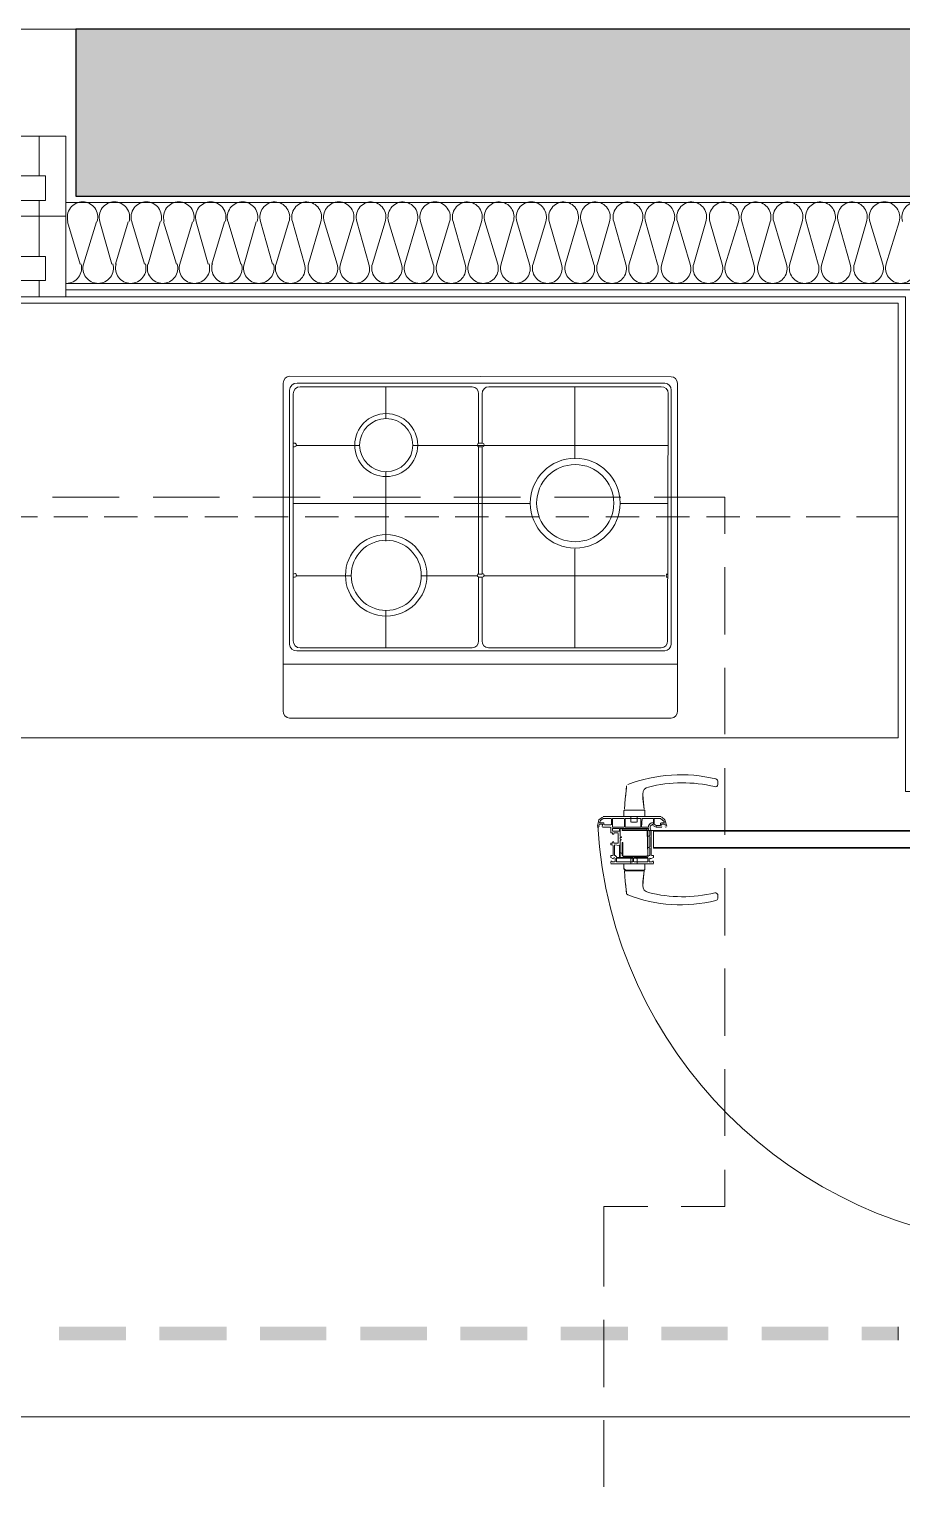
# Model space of a CAD drawing. Header units: millimetres. Extents: x 906 to 41302, y 848 to 28850.
# Drawn here: x 21075 to 22380, y 17522 to 19701 of the extents above; entities that cross this region are included whole.
import ezdxf

# ---------------------------------------------------------------- set-up
doc = ezdxf.new("R2010")
doc.units = ezdxf.units.MM
for name, color, linetype in [('PDF_X-단위세대$및$주동평면도$A-DOOR', 7, 'Continuous'), ('PDF_X-단위세대$및$주동평면도$A-FIN-INSL', 7, 'Continuous'), ('PDF_X-단위세대$및$주동평면도$A-FIN-INSL-HID', 7, 'Continuous'), ('PDF_X-단위세대$및$주동평면도$A-FLOR-FLIN-TYP', 7, 'Continuous'), ('PDF_X-단위세대$및$주동평면도$A-FLOR-FURN-FIX', 7, 'Continuous'), ('PDF_X-단위세대$및$주동평면도$A-ST-AXIS-CEN', 7, 'Continuous'), ('PDF_X-단위세대$및$주동평면도$A-ST-AXIS-CEN-SUB', 7, 'Continuous'), ('PDF_X-단위세대$및$주동평면도$A-ST-CONC', 7, 'Continuous'), ('PDF_X-단위세대$및$주동평면도$A-WALL-DRY', 7, 'Continuous'), ('PDF_X-단위세대$및$주동평면도$A-WIN', 7, 'Continuous')]:
    doc.layers.add(name, color=color, linetype=linetype)
doc.layers.add('PDF_X-단위세대$및$주동평면도$A-FIN-INSL-HAT', color=7, linetype='Continuous', true_color=0x666666)
doc.layers.add('PDF_X-단위세대$및$주동평면도$S-ST-CONC-PAT1', color=7, linetype='Continuous', true_color=0xb7b7b7)

msp = doc.modelspace()

# ---------------------------------------------------------------- linework, layer by layer
at = {"layer": 'PDF_X-단위세대$및$주동평면도$A-DOOR', "lineweight": 9}
for points in [[(21965.7, 18550.5), (21966.8, 18556.8), (21967.8, 18569.5), (21967.8, 18566.4), (21965.7, 18550.5), (21964.7, 18534.6)], [(21924.4, 18509.2), (21926.6, 18518.7), (21931.9, 18523)], [(21931.9, 18523), (21931.9, 18523)], [(22019.7, 18524), (21932.9, 18524)], [(21932.9, 18524), (21932.9, 18524)], [(21932.9, 18523), (21932.9, 18523)], [(21964.7, 18534.6), (21964.7, 18534.6)], [(21964.7, 18534.6), (21964.7, 18534.6)], [(21964.7, 18534.6), (21964.7, 18534.6)], [(21967.8, 18533.5), (21990.1, 18533.5)], [(21974.2, 18515.6), (21974.2, 18524)], [(21983.7, 18524), (21983.7, 18515.6)], [(22019.7, 18524), (22019.7, 18524)], [(22019.7, 18523), (22019.7, 18523)], [(22028.2, 18509.2), (22025, 18518.7), (22020.8, 18523)], [(22020.8, 18523), (22020.8, 18523)], [(21924.4, 18509.2), (21924.4, 18509.2)], [(21924.4, 18508.1), (21926.6, 18508.1)], [(21924.4, 18508.1), (21924.4, 18508.1)], [(21926.6, 18518.7), (21926.6, 18518.7)], [(21931.9, 18510.3), (21931.9, 18512.4), (21927.6, 18512.4), (21926.6, 18510.3)], [(21926.6, 18510.3), (21926.6, 18510.3)], [(21926.6, 18509.2), (21927.6, 18509.2)], [(21926.6, 18509.2), (21926.6, 18509.2)], [(21926.6, 18508.1), (21926.6, 18508.1)], [(21944.6, 18520.8), (21932.9, 18520.8), (21928.7, 18517.7), (21927.6, 18514.5), (21934, 18514.5), (21934, 18511.3)], [(21927.6, 18518.7), (21927.6, 18518.7)], [(21927.6, 18514.5), (21927.6, 18514.5)], [(21927.6, 18512.4), (21927.6, 18512.4)], [(21927.6, 18509.2), (21927.6, 18509.2)], [(21928.7, 18517.7), (21928.7, 18517.7)], [(21931.9, 18509.2), (21930.8, 18509.2)], [(21930.8, 18509.2), (21930.8, 18509.2)], [(21931.9, 18512.4), (21931.9, 18512.4)], [(21931.9, 18510.3), (21931.9, 18510.3)], [(21931.9, 18509.2), (21931.9, 18509.2)], [(21943.5, 18508.1), (21931.9, 18508.1)], [(21931.9, 18508.1), (21931.9, 18508.1)], [(21932.9, 18520.8), (21932.9, 18520.8)], [(21934, 18514.5), (21934, 18514.5)], [(21934, 18511.3), (21934, 18511.3)], [(21944.6, 18511.3), (21935, 18511.3)], [(21935, 18511.3), (21935, 18511.3)], [(21943.5, 18508.1), (21943.5, 18508.1)], [(21944.6, 18520.8), (21944.6, 18520.8)], [(21944.6, 18511.3), (21944.6, 18511.3)], [(21944.6, 18508.1), (21944.6, 18499.7), (21946.7, 18499.7), (21946.7, 18497.6), (21948.8, 18497.6), (21948.8, 18498.6)], [(21944.6, 18508.1), (21944.6, 18508.1)], [(21945.6, 18520.8), (21945.6, 18511.3)], [(21945.6, 18520.8), (21945.6, 18520.8)], [(21945.6, 18511.3), (21945.6, 18511.3)], [(21963.6, 18508.1), (21946.7, 18508.1), (21946.7, 18520.8), (21963.6, 18520.8)], [(21946.7, 18520.8), (21946.7, 18520.8)], [(21946.7, 18520.8), (21946.7, 18520.8)], [(21946.7, 18508.1), (21946.7, 18508.1)], [(21957.3, 18502.9), (21957.3, 18506), (21946.7, 18506), (21946.7, 18502.9)], [(21946.7, 18506), (21946.7, 18506)], [(21946.7, 18502.9), (21946.7, 18502.9)], [(21957.3, 18501.8), (21946.7, 18501.8)], [(21946.7, 18501.8), (21946.7, 18501.8)], [(21957.3, 18506), (21957.3, 18506)], [(21957.3, 18502.9), (21957.3, 18502.9)], [(21957.3, 18501.8), (21957.3, 18501.8)], [(21958.3, 18506), (21958.3, 18506)], [(21961.5, 18505), (21961.5, 18505)], [(21961.5, 18502.9), (21961.5, 18502.9)], [(21963.6, 18520.8), (21963.6, 18520.8)], [(21963.6, 18508.1), (21963.6, 18508.1)], [(21964.7, 18520.8), (21964.7, 18508.1)], [(21964.7, 18520.8), (21964.7, 18520.8)], [(21964.7, 18508.1), (21964.7, 18508.1)], [(21964.7, 18506), (21964.7, 18506)], [(21965.7, 18520.8), (21965.7, 18520.8)], [(21965.7, 18508.1), (21965.7, 18508.1)], [(21965.7, 18506), (21965.7, 18506)], [(21982.7, 18515.6), (21981.6, 18515.6), (21976.3, 18515.6), (21975.2, 18515.6)], [(21982.7, 18515.6), (21982.7, 18515.6)], [(21989, 18520.8), (21989, 18520.8)], [(21989, 18508.1), (21989, 18508.1)], [(21989, 18506), (21989, 18506)], [(21990.1, 18520.8), (21990.1, 18520.8)], [(21990.1, 18508.1), (21990.1, 18508.1)], [(21990.1, 18506), (21990.1, 18506)], [(21991.1, 18520.8), (21991.1, 18520.8)], [(21991.1, 18508.1), (21991.1, 18508.1)], [(21997.5, 18505), (21997.5, 18505)], [(21997.5, 18502.9), (21997.5, 18502.9)], [(21998.5, 18502.9), (21998.5, 18502.9)], [(21999.6, 18502.9), (21999.6, 18502.9)], [(22000.6, 18508.1), (22000.6, 18508.1)], [(22000.6, 18506), (22000.6, 18506)], [(22002.8, 18501.8), (22002.8, 18501.8)], [(22003.8, 18512.4), (22003.8, 18512.4)], [(22003.8, 18503.9), (22003.8, 18503.9)], [(22004.9, 18510.3), (22004.9, 18510.3)], [(22004.9, 18500.7), (22004.9, 18500.7)], [(22007, 18510.3), (22012.3, 18508.1), (22020.8, 18508.1)], [(22007, 18510.3), (22007, 18510.3)], [(22008.1, 18520.8), (22008.1, 18520.8)], [(22008.1, 18512.4), (22008.1, 18512.4)], [(22009.1, 18520.8), (22009.1, 18520.8)], [(22009.1, 18512.4), (22009.1, 18512.4)], [(22010.2, 18520.8), (22010.2, 18520.8)], [(22010.2, 18520.8), (22010.2, 18520.8)], [(22012.3, 18510.3), (22012.3, 18510.3)], [(22012.3, 18508.1), (22012.3, 18508.1)], [(22018.6, 18520.8), (22018.6, 18520.8)], [(22018.6, 18512.4), (22018.6, 18512.4)], [(22018.6, 18510.3), (22018.6, 18510.3)], [(22019.7, 18510.3), (22019.7, 18512.4)], [(22019.7, 18512.4), (22019.7, 18512.4)], [(22019.7, 18510.3), (22019.7, 18510.3)], [(22020.8, 18514.5), (22020.8, 18514.5)], [(22020.8, 18512.4), (22025, 18512.4), (22026, 18510.3)], [(22020.8, 18512.4), (22020.8, 18512.4)], [(22020.8, 18510.3), (22020.8, 18510.3)], [(22020.8, 18509.2), (22020.8, 18509.2)], [(22020.8, 18509.2), (22020.8, 18509.2)], [(22020.8, 18508.1), (22020.8, 18508.1)], [(22021.8, 18509.2), (22021.8, 18509.2)], [(22023.9, 18516.6), (22023.9, 18516.6)], [(22023.9, 18514.5), (22023.9, 18514.5)], [(22025, 18518.7), (22025, 18518.7)], [(22025, 18512.4), (22025, 18512.4)], [(22025, 18510.3), (22025, 18510.3)], [(22025, 18509.2), (22025, 18509.2)], [(22025, 18509.2), (22025, 18509.2)], [(22026, 18510.3), (22026, 18510.3)], [(22026, 18509.2), (22026, 18509.2)], [(22026, 18508.1), (22027.1, 18508.1)], [(22026, 18508.1), (22026, 18508.1)], [(22027.1, 18509.2), (22027.1, 18509.2)], [(22027.1, 18508.1), (22027.1, 18508.1)], [(22028.2, 18509.2), (22028.2, 18509.2)], [(21944.6, 18499.7), (21944.6, 18499.7)], [(21946.7, 18481.7), (21944.6, 18481.7), (21944.6, 18483.8), (21946.7, 18483.8), (21946.7, 18484.9)], [(21944.6, 18483.8), (21944.6, 18483.8)], [(21944.6, 18481.7), (21944.6, 18481.7)], [(21946.7, 18499.7), (21946.7, 18499.7)], [(21946.7, 18497.6), (21946.7, 18497.6)], [(21948.8, 18485.9), (21946.7, 18485.9)], [(21946.7, 18485.9), (21946.7, 18485.9)], [(21946.7, 18484.9), (21946.7, 18484.9)], [(21946.7, 18483.8), (21946.7, 18483.8)], [(21946.7, 18481.7), (21946.7, 18481.7)], [(21946.7, 18480.6), (21946.7, 18480.6)], [(21947.7, 18480.6), (21947.7, 18465.8)], [(21947.7, 18480.6), (21947.7, 18480.6)], [(21948.8, 18499.7), (21955.1, 18499.7)], [(21948.8, 18499.7), (21948.8, 18499.7)], [(21948.8, 18484.9), (21948.8, 18483.8), (21955.1, 18483.8), (21955.1, 18498.6)], [(21948.8, 18498.6), (21948.8, 18498.6)], [(21948.8, 18497.6), (21948.8, 18497.6)], [(21948.8, 18485.9), (21948.8, 18485.9)], [(21948.8, 18484.9), (21948.8, 18484.9)], [(21948.8, 18483.8), (21948.8, 18483.8)], [(21949.8, 18481.7), (21949.8, 18481.7)], [(21949.8, 18480.6), (21949.8, 18480.6)], [(21955.1, 18499.7), (21955.1, 18499.7)], [(21955.1, 18498.6), (21955.1, 18498.6)], [(21955.1, 18483.8), (21955.1, 18483.8)], [(21957.3, 18481.7), (21957.3, 18481.7)], [(21957.3, 18480.6), (21957.3, 18480.6)], [(21958.3, 18494.4), (21958.3, 18494.4)], [(21958.3, 18492.3), (21958.3, 18492.3)], [(21958.3, 18491.2), (21958.3, 18491.2)], [(21958.3, 18490.2), (21958.3, 18490.2)], [(21958.3, 18489.1), (21958.3, 18489.1)], [(21958.3, 18488), (21958.3, 18488)], [(21960.4, 18493.3), (21960.4, 18493.3)], [(21960.4, 18492.3), (21960.4, 18492.3)], [(21960.4, 18490.2), (21960.4, 18490.2)], [(21960.4, 18489.1), (21960.4, 18489.1)], [(21962.5, 18484.9), (21962.5, 18484.9)], [(22000.6, 18494.4), (22000.6, 18494.4)], [(22002.8, 18495.4), (22002.8, 18495.4)], [(22002.8, 18493.3), (22002.8, 18493.3)], [(22004.9, 18483.8), (22004.9, 18483.8)], [(22004.9, 18482.7), (22004.9, 18482.7)], [(21947.7, 18461.6), (21947.7, 18460.5), (21944.6, 18462.6), (21944.6, 18465.8), (21946.7, 18465.8)], [(21944.6, 18465.8), (21944.6, 18465.8)], [(21944.6, 18462.6), (21944.6, 18462.6)], [(21944.6, 18457.3), (21945.6, 18457.3), (21946.7, 18456.3), (21949.8, 18456.3)], [(21944.6, 18457.3), (21944.6, 18457.3)], [(21945.6, 18457.3), (21945.6, 18457.3)], [(21946.7, 18465.8), (21946.7, 18465.8)], [(21947.7, 18465.8), (21947.7, 18465.8)], [(21947.7, 18461.6), (21947.7, 18461.6)], [(21947.7, 18460.5), (21947.7, 18460.5)], [(21948.8, 18462.6), (21949.8, 18462.6)], [(21948.8, 18462.6), (21948.8, 18462.6)], [(21948.8, 18461.6), (21948.8, 18461.6)], [(21949.8, 18465.8), (21949.8, 18465.8)], [(21949.8, 18462.6), (21949.8, 18462.6)], [(21949.8, 18461.6), (21949.8, 18461.6)], [(21950.9, 18461.6), (21950.9, 18456.3)], [(21950.9, 18461.6), (21950.9, 18461.6)], [(21953, 18462.6), (21953, 18462.6)], [(21953, 18461.6), (21953, 18461.6)], [(21957.3, 18463.7), (21957.3, 18463.7)], [(21957.3, 18462.6), (21957.3, 18462.6)], [(21958.3, 18470), (21958.3, 18470)], [(21958.3, 18467.9), (21958.3, 18467.9)], [(21958.3, 18463.7), (21958.3, 18463.7)], [(21958.3, 18462.6), (21958.3, 18462.6)], [(21960.4, 18469), (21960.4, 18469)], [(21961.5, 18465.8), (21961.5, 18465.8)], [(21962.5, 18465.8), (21962.5, 18465.8)], [(21962.5, 18464.8), (21997.5, 18464.8)], [(21962.5, 18464.8), (21962.5, 18464.8)], [(21962.5, 18463.7), (21997.5, 18463.7)], [(21962.5, 18463.7), (21962.5, 18463.7)], [(21974.2, 18460.5), (21974.2, 18453.1)], [(21975.2, 18461.6), (21976.3, 18461.6), (21981.6, 18461.6), (21982.7, 18461.6)], [(21975.2, 18460.5), (21975.2, 18460.5)], [(21977.4, 18463.7), (21977.4, 18463.7)], [(21977.4, 18463.7), (21977.4, 18463.7)], [(21977.4, 18462.6), (21977.4, 18462.6)], [(21977.4, 18461.6), (21977.4, 18461.6)], [(21978.4, 18463.7), (21978.4, 18463.7)], [(21978.4, 18463.7), (21978.4, 18463.7)], [(21978.4, 18456.3), (21978.4, 18461.6)], [(21978.4, 18461.6), (21978.4, 18461.6)], [(21979.5, 18463.7), (21979.5, 18463.7)], [(21979.5, 18462.6), (21979.5, 18462.6)], [(21979.5, 18456.3), (21999.6, 18456.3), (21999.6, 18461.6), (21979.5, 18461.6)], [(21979.5, 18461.6), (21979.5, 18461.6)], [(21982.7, 18460.5), (21982.7, 18460.5)], [(21983.7, 18453.1), (21983.7, 18460.5)], [(21997.5, 18465.8), (21997.5, 18465.8)], [(21997.5, 18464.8), (21997.5, 18464.8)], [(21997.5, 18463.7), (21997.5, 18463.7)], [(21998.5, 18465.8), (21998.5, 18465.8)], [(21999.6, 18465.8), (21999.6, 18465.8)], [(21999.6, 18462.6), (21999.6, 18462.6)], [(21999.6, 18461.6), (21999.6, 18461.6)], [(22000.6, 18477.5), (22000.6, 18477.5)], [(22008.1, 18457.3), (22007, 18457.3), (22005.9, 18456.3), (22001.7, 18456.3), (22001.7, 18461.6)], [(22001.7, 18461.6), (22001.7, 18461.6)], [(22002.8, 18478.5), (22002.8, 18478.5)], [(22002.8, 18476.4), (22002.8, 18476.4)], [(22002.8, 18465.8), (22002.8, 18465.8)], [(22002.8, 18462.6), (22002.8, 18462.6)], [(22002.8, 18462.6), (22002.8, 18462.6)], [(22002.8, 18461.6), (22002.8, 18461.6)], [(22002.8, 18461.6), (22002.8, 18461.6)], [(22005.9, 18465.8), (22008.1, 18465.8), (22008.1, 18462.6), (22003.8, 18460.5), (22003.8, 18461.6)], [(22003.8, 18461.6), (22003.8, 18461.6)], [(22003.8, 18460.5), (22003.8, 18460.5)], [(22004.9, 18465.8), (22004.9, 18465.8)], [(22005.9, 18465.8), (22005.9, 18465.8)], [(22007, 18457.3), (22007, 18457.3)], [(22008.1, 18465.8), (22008.1, 18465.8)], [(22008.1, 18462.6), (22008.1, 18462.6)], [(22008.1, 18457.3), (22008.1, 18457.3)], [(21944.6, 18454.2), (21944.6, 18456.3)], [(21944.6, 18456.3), (21944.6, 18456.3)], [(21944.6, 18454.2), (21944.6, 18454.2)], [(21944.6, 18453.1), (22008.1, 18453.1)], [(21944.6, 18453.1), (21944.6, 18453.1)], [(21946.7, 18456.3), (21946.7, 18456.3)], [(21949.8, 18456.3), (21949.8, 18456.3)], [(21950.9, 18456.3), (21950.9, 18456.3)], [(21953, 18456.3), (21953, 18456.3)], [(21964.7, 18442.5), (21967.8, 18442.5), (21967.8, 18443.6)], [(21965.7, 18426.7), (21966.8, 18420.3), (21967.8, 18407.6), (21967.8, 18410.8), (21965.7, 18426.7), (21964.7, 18442.5), (21967.8, 18442.5)], [(21964.7, 18442.5), (21964.7, 18442.5)], [(21964.7, 18442.5), (21964.7, 18442.5)], [(21977.4, 18456.3), (21977.4, 18456.3)], [(21977.4, 18456.3), (21977.4, 18456.3)], [(21977.4, 18456.3), (21977.4, 18456.3)], [(21978.4, 18456.3), (21978.4, 18456.3)], [(21979.5, 18456.3), (21979.5, 18456.3)], [(21994.3, 18442.5), (21992.2, 18426.7), (21992.2, 18420.3), (21993.2, 18433), (21994.3, 18442.5), (21990.1, 18442.5)], [(21999.6, 18456.3), (21999.6, 18456.3)], [(22001.7, 18456.3), (22001.7, 18456.3)], [(22005.9, 18456.3), (22005.9, 18456.3)], [(22008.1, 18454.2), (22008.1, 18456.3)], [(22008.1, 18456.3), (22008.1, 18456.3)], [(22008.1, 18454.2), (22008.1, 18454.2)], [(22008.1, 18453.1), (22008.1, 18453.1)]]:
    msp.add_lwpolyline(points, dxfattribs=at)
for points in [[(21992.2, 18557.4, -0.373567), (22000.5, 18567.9, -0.120468), (22099.8, 18568.6, 0.496768), (22104.4, 18571.6), (22104.4, 18575.9, 0.337816), (22101.5, 18580, 0.152184), (21969.8, 18571.6)], [(21964.7, 18533.5), (21967.8, 18533.5), (21990.1, 18533.5), (21993.2, 18533.5), (21966.3, 18533.5, 0.414215), (21963.6, 18531.4), (21963.6, 18524), (21995.4, 18524), (21995.4, 18531.4, 0.414215), (21993.8, 18533.5)], [(21979.5, 18462.6), (21999.8, 18463.2, -0.326664), (22002.8, 18465.8), (22002.8, 18476.4), (22000.6, 18477.5), (22002.8, 18478.5), (22002.8, 18493.3), (22000.6, 18494.4), (22002.8, 18495.4), (22002.8, 18501.8, -0.215587), (22000.6, 18506), (21990.1, 18506), (21989, 18506), (21964.7, 18506), (21958.3, 18506), (21958.3, 18494.4), (21960.4, 18493.3), (21960.4, 18492.3), (21958.3, 18492.3), (21958.3, 18490.2), (21960.4, 18489.1), (21958.3, 18488), (21958.3, 18470), (21960.4, 18469), (21958.3, 18467.9), (21958.3, 18462.6), (21977.4, 18462.6)], [(21997.5, 18502.9), (21961.5, 18502.9), (21961.5, 18505), (21998, 18505, -0.414215), (21998.5, 18502.9), (21999.6, 18465.8), (21999.6, 18502.9), (22008.1, 18502.9)], [(22008.8, 18514, 0.217519), (22004, 18513.9, 0.260906), (22000.6, 18508.1), (21990.1, 18508.1), (21991.1, 18520.8), (22008.1, 18520.8), (22008.1, 18512.4, 0.217668), (22005.3, 18511.1, 0.51519), (22003.8, 18505, -0.174775), (22004.9, 18500.7), (22004.9, 18483.8), (22004.9, 18482.7), (22004.9, 18465.8)], [(22009.1, 18520.8), (22009.1, 18512.4), (22012.3, 18510.3), (22018.6, 18510.3), (22018.6, 18512.4, -0.414215), (22020.8, 18514.5), (22023.9, 18514.5), (22023.9, 18516.6), (22018.6, 18520.8), (22009.1, 18520.8)], [(21949.8, 18465.8), (21949.8, 18481.7), (21957.3, 18480.6), (21957.3, 18462.6), (21953, 18462.6, 0.326664), (21949.8, 18465.8)], [(21963.6, 18453.1), (21963.6, 18445.7, 0.414215), (21966.3, 18444.6)], [(21995.4, 18453.1), (21995.4, 18445.7, -0.414215), (21993.2, 18443.6), (21965.7, 18443.6, -0.414215), (21964.7, 18446.2)], [(21992.2, 18420.7, 0.373567), (22000.5, 18410.3, 0.120468), (22099.8, 18409.6, -0.496768), (22104.4, 18405.5), (22104.4, 18401.3, -0.337816), (22101.5, 18398.2, -0.152184), (21969.8, 18406.6, -0.281934), (21968.9, 18408)]]:
    msp.add_lwpolyline(points, format="xyb", dxfattribs=at)
for points in [[(21994.3, 18534.6), (21992.2, 18550.5), (21992.2, 18556.8), (21993.2, 18544.1)], [(21989, 18520.8), (21965.7, 18520.8), (21965.7, 18508.1), (21989, 18508.1)], [(22466.3, 18501.8), (22008.1, 18501.8), (22008.1, 18502.9), (22466.3, 18502.9)], [(22008.1, 18477.5), (22466.3, 18477.5), (22466.3, 18501.8), (22008.1, 18501.8)], [(22466.3, 18477.5), (22008.1, 18477.5), (22008.1, 18501.8), (22466.3, 18501.8)], [(21953, 18456.3), (21953, 18461.6), (21977.4, 18461.6), (21977.4, 18456.3)], [(22466.3, 18476.4), (22008.1, 18476.4), (22008.1, 18477.5), (22466.3, 18477.5)], [(21967.8, 18443.6), (21990.1, 18443.6), (21990.1, 18442.5), (21967.8, 18442.5)]]:
    msp.add_lwpolyline(points, close=True, dxfattribs=at)
at = {"layer": 'PDF_X-단위세대$및$주동평면도$A-DOOR', "lineweight": 5}
msp.add_lwpolyline([(21924.7, 18509.7, 0.377888), (22551, 17883.7), (22551, 17885.8), (22554.2, 17885.8), (22556.3, 17890.1), (22552, 17885.8), (22552, 17886.9), (22551, 17885.8), (22552, 17886.9), (22553.1, 17885.8)], format="xyb", dxfattribs=at)
at = {"layer": 'PDF_X-단위세대$및$주동평면도$A-DOOR', "lineweight": 9}
msp.add_lwpolyline([(21961.5, 18465.8), (21961.5, 18484.9), (21962.5, 18484.9), (21962.5, 18465.8, -0.414215)], format="xyb", close=True, dxfattribs=at)
for centre, radius, start, end in [((22012.8, 18514), 4.76, 259.392, 270.0008), ((21998, 18466.3), 1.59, 269.9999, 0.0001)]:
    msp.add_arc(centre, radius, start, end, dxfattribs=at)
at = {"layer": 'PDF_X-단위세대$및$주동평면도$A-FIN-INSL', "lineweight": 5}
msp.add_lwpolyline([(21129.6, 19320.9), (22404.9, 19320.9), (22404.9, 18581.2), (22554.2, 18581.2), (22554.2, 19441.6), (21129.6, 19441.6)], dxfattribs=at)
at = {"layer": 'PDF_X-단위세대$및$주동평면도$A-FIN-INSL-HAT', "lineweight": 9}
for points in [[(21438.7, 19349.5), (21420.6, 19413.4, -0.5016), (21442.4, 19442.7, -0.5016), (21463, 19413), (21443.8, 19350.2, 0.5016), (21465.7, 19320.9, 0.5016), (21486.3, 19349.5), (21468.2, 19413.4, -0.5016), (21490, 19442.7, -0.5016), (21510.6, 19413), (21492.5, 19350.2, 0.5016), (21514.3, 19320.9, 0.5016), (21535, 19349.5), (21515.8, 19413.4, -0.5016), (21537.6, 19442.7, -0.5016), (21559.3, 19413), (21540.2, 19350.2, 0.5016), (21562, 19320.9, 0.5016), (21582.6, 19349.5), (21564.5, 19413.4, -0.5016), (21586.3, 19442.7, -0.5016), (21606.9, 19413), (21587.8, 19350.2, 0.5016), (21609.6, 19320.9, 0.5016), (21631.3, 19349.5), (21612.1, 19413.4, -0.5016), (21633.9, 19442.7, -0.5016), (21654.6, 19413), (21636.5, 19350.2, 0.5016), (21658.3, 19320.9, 0.5016), (21678.9, 19349.5), (21659.8, 19413.4, -0.5016), (21681.6, 19442.7, -0.5016), (21703.3, 19413), (21684.1, 19350.2, 0.5016), (21705.9, 19320.9, 0.5016), (21726.5, 19349.5), (21708.4, 19413.4, -0.5016), (21730.2, 19442.7, -0.5016), (21750.9, 19413), (21731.7, 19350.2, 0.5016), (21753.5, 19320.9, 0.5016), (21775.2, 19349.5), (21756.1, 19413.4, -0.5016), (21777.9, 19442.7, -0.5016), (21798.5, 19413), (21780.4, 19350.2, 0.5016), (21802.2, 19320.9, 0.5016), (21822.8, 19349.5), (21803.7, 19413.4, -0.5016), (21825.5, 19442.7, -0.5016), (21847.2, 19413), (21828, 19350.2, 0.5016), (21849.8, 19320.9, 0.5016), (21870.5, 19349.5), (21852.4, 19413.4, -0.5016), (21874.2, 19442.7, -0.5016), (21894.8, 19413), (21876.7, 19350.2, 0.5016), (21898.5, 19320.9, 0.5016), (21919.2, 19349.5), (21900, 19413.4, -0.5016), (21921.8, 19442.7, -0.5016), (21942.4, 19413), (21924.3, 19350.2, 0.5016), (21946.1, 19320.9, 0.5016), (21966.8, 19349.5), (21948.7, 19413.4, -0.5016), (21970.5, 19442.7, -0.5016), (21991.1, 19413), (21972, 19350.2, 0.5016), (21993.8, 19320.9, 0.5016), (22014.4, 19349.5), (21996.3, 19413.4, -0.5016), (22018.1, 19442.7, -0.5016), (22038.7, 19413), (22020.6, 19350.2, 0.5016), (22042.5, 19320.9, 0.5016), (22063.1, 19349.5), (22043.9, 19413.4, -0.5016), (22065.7, 19442.7, -0.5016), (22086.4, 19413), (22068.3, 19350.2, 0.5016), (22090.1, 19320.9, 0.5016), (22110.7, 19349.5), (22092.6, 19413.4, -0.5016), (22114.4, 19442.7, -0.5016), (22135.1, 19413), (22115.9, 19350.2, 0.5016), (22137.7, 19320.9, 0.5016), (22158.3, 19349.5), (22140.2, 19413.4, -0.5016), (22162, 19442.7, -0.5016), (22182.7, 19413), (22164.6, 19350.2, 0.5016), (22186.4, 19320.9, 0.5016), (22207, 19349.5), (22187.9, 19413.4, -0.5016), (22209.7, 19442.7, -0.5016), (22230.3, 19413), (22212.2, 19350.2, 0.5016), (22234, 19320.9, 0.5016), (22254.6, 19349.5), (22236.5, 19413.4, -0.5016), (22258.4, 19442.7, -0.5016), (22279, 19413), (22259.8, 19350.2, 0.5016), (22281.6, 19320.9, 0.5016), (22302.3, 19349.5), (22284.2, 19413.4, -0.5016), (22306, 19442.7, -0.5016), (22326.6, 19413), (22308.5, 19350.2, 0.5016), (22330.3, 19320.9, 0.5016), (22351, 19349.5), (22331.8, 19413.4, -0.5016), (22353.6, 19442.7, -0.5016), (22375.3, 19413), (22356.1, 19350.2, 0.5016), (22377.9, 19320.9, 0.5016), (22398.6, 19349.5)], [(22380.5, 19413.4, -0.5016), (22402.3, 19442.7, -0.033339)]]:
    msp.add_lwpolyline(points, format="xyb", dxfattribs=at)
for points in [[(21150.8, 19349.5), (21131.8, 19413)], [(21175.1, 19413), (21156.1, 19349.5)], [(21198.4, 19349.5), (21180.4, 19413)], [(21222.8, 19413), (21203.7, 19349.5)], [(21247.1, 19349.5), (21228.1, 19413)], [(21270.4, 19413), (21252.4, 19349.5)], [(21294.7, 19349.5), (21275.7, 19413)], [(21319.1, 19413), (21300, 19349.5)], [(21342.4, 19349.5), (21324.4, 19413)], [(21366.7, 19413), (21347.7, 19349.5)], [(21391, 19349.5), (21372, 19413)], [(21414.3, 19413), (21396.3, 19349.5)], [(21129.6, 19320.9), (21129.6, 19320.9)]]:
    msp.add_lwpolyline(points, dxfattribs=at)
for centre, start, end in [((21154.5, 19419.9), 89.999, 196.5524), ((21154.5, 19419.9), 343.4477, 90.001), ((21202.1, 19419.9), 89.999, 196.5524), ((21202.1, 19419.9), 343.4477, 90.001), ((21249.8, 19419.9), 89.999, 196.5524), ((21249.8, 19419.9), 343.4477, 90.001), ((21298.4, 19419.9), 89.999, 196.5524), ((21298.4, 19419.9), 343.4477, 90.001), ((21346.1, 19419.9), 89.999, 196.5524), ((21346.1, 19419.9), 343.4477, 90.001), ((21393.7, 19419.9), 89.999, 196.5524), ((21393.7, 19419.9), 343.4477, 90.001), ((21130.2, 19343.7), 269.999, 16.5523), ((21177.8, 19343.7), 163.4476, 270.001), ((21177.8, 19343.7), 269.999, 16.5523), ((21226.5, 19343.7), 163.4476, 270.001), ((21226.5, 19343.7), 269.999, 16.5523), ((21274.1, 19343.7), 163.4476, 270.001), ((21274.1, 19343.7), 269.999, 16.5523), ((21321.7, 19343.7), 163.4476, 270.001), ((21321.7, 19343.7), 269.999, 16.5523), ((21370.4, 19343.7), 163.4476, 270.001), ((21370.4, 19343.7), 269.999, 16.5523), ((21418, 19343.7), 163.4476, 270.001), ((21418, 19343.7), 269.999, 16.5523)]:
    msp.add_arc(centre, 22.8, start, end, dxfattribs=at)
at = {"layer": 'PDF_X-단위세대$및$주동평면도$A-FIN-INSL-HID', "lineweight": 5}
for points in [[(21209, 19001.3), (21109.5, 19001.3)], [(21359.3, 19001.3), (21259.8, 19001.3)], [(21509.6, 19001.3), (21409, 19001.3)], [(21659.9, 19001.3), (21559.3, 19001.3)], [(21809.1, 19001.3), (21709.6, 19001.3)], [(21959.4, 19001.3), (21859.9, 19001.3)], [(22114.9, 18946.3), (22114.9, 19001.3), (22009.1, 19001.3)], [(22114.9, 18796), (22114.9, 18896.6)], [(22114.9, 18646.8), (22114.9, 18746.3)], [(22114.9, 18496.5), (22114.9, 18596)], [(22114.9, 18346.2), (22114.9, 18446.8)], [(22114.9, 18195.9), (22114.9, 18296.5)], [(22114.9, 18046.7), (22114.9, 18146.2)], [(22049.3, 17940.9), (22114.9, 17940.9), (22114.9, 17995.9)], [(21934, 17821.3), (21934, 17940.9), (21999.6, 17940.9)], [(21934, 17671), (21934, 17771.5)], [(21934, 17521.8), (21934, 17621.3)]]:
    msp.add_lwpolyline(points, dxfattribs=at)
at = {"layer": 'PDF_X-단위세대$및$주동평면도$A-FLOR-FLIN-TYP', "lineweight": 5}
msp.add_lwpolyline([(19344.2, 19700.9), (21144.5, 19700.9)], dxfattribs=at)
at = {"layer": 'PDF_X-단위세대$및$주동평면도$A-FLOR-FURN-FIX', "lineweight": 9}
for points in [[(18474.3, 18641.5), (18474.3, 19291.3), (22374.2, 19291.3), (22374.2, 18641.5)], [(21746.6, 18886), (21751.9, 18886), (21751.9, 19076.5), (21746.6, 19076.5)]]:
    msp.add_lwpolyline(points, close=True, dxfattribs=at)
for points in [[(21464.6, 19182.3, 0.414165), (21454.5, 19171.7), (21454.5, 18681.7, 0.414165), (21464.1, 18671.1), (22034.5, 18671.1, 0.414165), (22044, 18681.7), (22044, 19171.7, 0.414165), (22034.5, 19181.2), (21464.6, 19182.3)], [(21475.2, 19171.7, 0.414165), (21464.1, 19161.1), (21464.1, 18781.2, 0.414165), (21474.7, 18771.7), (22025, 18771.7, 0.414165), (22034.5, 18781.2), (22034.5, 19161.1, 0.414165), (22025, 19171.7), (21475.2, 19171.7)], [(22030.3, 19156.4, 0.414165), (22019.7, 19166.4), (21762, 19166.4, 0.414165), (21751.9, 19155.8), (21751.9, 19081.8), (21746.6, 19081.8), (21746.6, 19155.8, 0.414165), (21737.1, 19166.4), (21479.9, 19166.4, 0.414165), (21469.4, 19155.8), (21469.4, 18786.5, 0.414165), (21479.9, 18775.9), (21737.1, 18775.9, 0.414165), (21746.6, 18786.5), (21746.6, 18881.7), (21751.9, 18881.7), (21751.9, 18786.5, 0.414165), (21761.5, 18775.9), (22019.7, 18775.9, 0.414165), (22029.2, 18786.5), (22030.3, 19156.4)], [(21469.4, 19081.8), (21472.2, 19081.8, -0.928832), (21471.5, 19076.5), (21469.4, 19076.5)], [(21469.4, 18886), (21472.2, 18887, -0.928832), (21471.5, 18881.7), (21469.4, 18881.7)], [(22027.1, 18881.7), (22029.2, 18881.7, -0.928832), (22029.2, 18886), (22027.1, 18886)]]:
    msp.add_lwpolyline(points, format="xyb", dxfattribs=at)
for points in [[(21608, 19166.4), (21608, 19118.8)], [(21890.6, 19166.4), (21890.6, 19058.5)], [(21567.8, 19078.6), (21473.6, 19078.6)], [(22029.2, 19078.6), (21648.2, 19078.6)], [(21608, 19038.4), (21608, 18935.7)], [(21823.9, 18991.8), (21469.4, 18991.8)], [(22029.2, 18991.8), (21958.3, 18991.8)], [(21036.5, 18971.7), (21087.3, 18971.7)], [(21111.6, 18971.7), (21162.4, 18971.7)], [(21186.8, 18971.7), (21236.5, 18971.7)], [(21261.9, 18971.7), (21311.7, 18971.7)], [(21337.1, 18971.7), (21386.8, 18971.7)], [(21412.2, 18971.7), (21462, 18971.7)], [(21487.4, 18971.7), (21537.1, 18971.7)], [(21561.4, 18971.7), (21612.2, 18971.7)], [(21636.6, 18971.7), (21687.4, 18971.7)], [(21711.7, 18971.7), (21761.5, 18971.7)], [(21786.9, 18971.7), (21836.6, 18971.7)], [(21862, 18971.7), (21911.7, 18971.7)], [(21937.1, 18971.7), (21986.9, 18971.7)], [(22012.3, 18971.7), (22062, 18971.7)], [(22087.4, 18971.7), (22137.2, 18971.7)], [(22161.5, 18971.7), (22212.3, 18971.7)], [(22236.7, 18971.7), (22287.5, 18971.7)], [(22311.8, 18971.7), (22374.2, 18971.7)], [(21890.6, 18924.1), (21890.6, 18775.9)], [(21556.1, 18883.9), (21473.6, 18883.9)], [(21744.5, 18883.9), (21660.9, 18883.9)], [(22025, 18883.9), (21754.1, 18883.9)], [(21608, 18832), (21608, 18775.9)], [(21454.5, 18751.6), (22044, 18751.6)]]:
    msp.add_lwpolyline(points, dxfattribs=at)
for centre, radius in [((21608.5, 19079.1), 47.1), ((21608.5, 19079.1), 39.7), ((21891.1, 18992.3), 67.2), ((21891.1, 18992.3), 57.7), ((21608.5, 18884.4), 60.9), ((21608.5, 18884.4), 52.4)]:
    msp.add_circle(centre, radius, dxfattribs=at)
for centre, start, end in [((21747.2, 19079.1), 94.2261, 265.7739), ((21752.5, 19079.1), 274.2261, 85.7739), ((21747.2, 18884.4), 94.2261, 265.7739), ((21752.5, 18884.4), 274.2261, 85.7739)]:
    msp.add_arc(centre, 2.64, start, end, dxfattribs=at)
at = {"layer": 'PDF_X-단위세대$및$주동평면도$A-ST-AXIS-CEN', "lineweight": 5}
for points in [[(20924.3, 19700.9), (23924.7, 19700.9)], [(20555, 17626.6), (22519.2, 17626.6)]]:
    msp.add_lwpolyline(points, dxfattribs=at)
at = {"layer": 'PDF_X-단위세대$및$주동평면도$A-ST-AXIS-CEN-SUB', "lineweight": 0}
msp.add_lwpolyline([(22374.2, 17761), (22374.2, 17740.9)], dxfattribs=at)
at = {"layer": 'PDF_X-단위세대$및$주동평면도$A-ST-AXIS-CEN-SUB', "transparency": 33554559}
for points in [[(21119.1, 17761), (21119.1, 17740.9), (21219.6, 17761)], [(21119.1, 17740.9), (21219.6, 17761), (21219.6, 17740.9)], [(21269.3, 17761), (21269.3, 17740.9), (21369.9, 17761)], [(21269.3, 17740.9), (21369.9, 17761), (21369.9, 17740.9)], [(21419.6, 17761), (21419.6, 17740.9), (21519.1, 17761)], [(21419.6, 17740.9), (21519.1, 17761), (21519.1, 17740.9)], [(21569.9, 17761), (21569.9, 17740.9), (21669.4, 17761)], [(21569.9, 17740.9), (21669.4, 17761), (21669.4, 17740.9)], [(21719.1, 17761), (21719.1, 17740.9), (21819.7, 17761)], [(21719.1, 17740.9), (21819.7, 17761), (21819.7, 17740.9)], [(21869.4, 17761), (21869.4, 17740.9), (21970, 17761)], [(21869.4, 17740.9), (21970, 17761), (21970, 17740.9)], [(22019.7, 17761), (22019.7, 17740.9), (22119.2, 17761)], [(22019.7, 17740.9), (22119.2, 17761), (22119.2, 17740.9)], [(22170, 17761), (22170, 17740.9), (22269.5, 17761)], [(22170, 17740.9), (22269.5, 17761), (22269.5, 17740.9)], [(22319.2, 17761), (22319.2, 17740.9), (22374.2, 17761)], [(22319.2, 17740.9), (22374.2, 17761), (22374.2, 17740.9)]]:
    msp.add_solid(points, dxfattribs=at)
at = {"layer": 'PDF_X-단위세대$및$주동평면도$A-ST-CONC', "lineweight": 25}
msp.add_lwpolyline([(23089.7, 19700.9), (21144.5, 19700.9), (21144.5, 19451.1), (22564.7, 19451.1), (22564.7, 18561.1), (22694.9, 18561.1), (22694.9, 19451.1), (23089.7, 19451.1)], close=True, dxfattribs=at)
at = {"layer": 'PDF_X-단위세대$및$주동평면도$A-WALL-DRY', "lineweight": 13}
for points in [[(21129.6, 19311.4), (22394.3, 19311.4), (22394.3, 18571.6), (22564.7, 18571.6)], [(21129.6, 19300.8), (22384.8, 19300.8), (22384.8, 18561.1), (22564.7, 18561.1)]]:
    msp.add_lwpolyline(points, dxfattribs=at)
at = {"layer": 'PDF_X-단위세대$및$주동평면도$A-WIN', "lineweight": 5}
for points in [[(21089.4, 19541.1), (19399.3, 19541.1)], [(21089.4, 19421.5), (19399.3, 19421.5)]]:
    msp.add_lwpolyline(points, dxfattribs=at)
at = {"layer": 'PDF_X-단위세대$및$주동평면도$A-WIN', "lineweight": 9}
for points in [[(21089.4, 19481.8), (21089.4, 19541.1), (21129.6, 19541.1), (21129.6, 19421.5), (21089.4, 19421.5), (21089.4, 19444.8)], [(21089.4, 19361.2), (21089.4, 19421.5), (21129.6, 19421.5), (21129.6, 19300.8), (21089.4, 19300.8), (21089.4, 19325.2)]]:
    msp.add_lwpolyline(points, dxfattribs=at)
for points in [[(21098.9, 19444.8), (21029.1, 19444.8), (21029.1, 19481.8), (21098.9, 19481.8)], [(21098.9, 19325.2), (21029.1, 19325.2), (21029.1, 19361.2), (21098.9, 19361.2)]]:
    msp.add_lwpolyline(points, close=True, dxfattribs=at)
at = {"layer": 'PDF_X-단위세대$및$주동평면도$A-WIN', "lineweight": 5}
msp.add_lwpolyline([(19399.3, 19300.8), (21089.4, 19300.8)], close=True, dxfattribs=at)
at = {"layer": 'PDF_X-단위세대$및$주동평면도$S-ST-CONC-PAT1', "transparency": 33554559}
for points in [[(23089.7, 19700.9), (21144.5, 19700.9), (23089.7, 19451.1)], [(21144.5, 19700.9), (23089.7, 19451.1), (21144.5, 19451.1)]]:
    msp.add_solid(points, dxfattribs=at)

doc.saveas('drawing.dxf')
